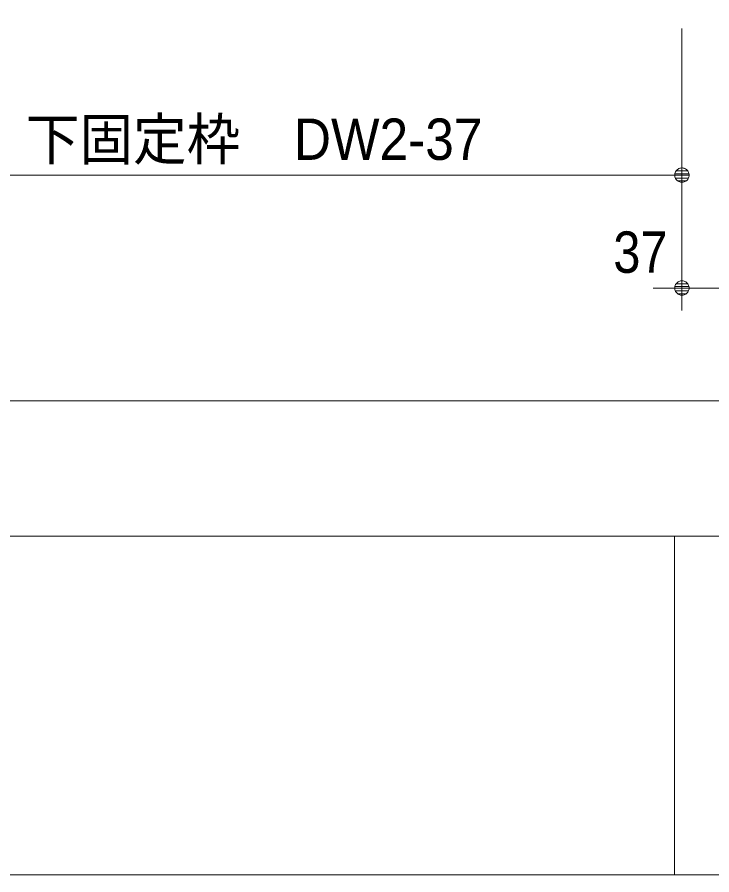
# Model space of a CAD drawing. Units: millimetres, scale not verified. Extents: x -6062 to 6062, y -3045 to 3045.
# Drawn here: x -4520 to -3904, y -2770 to -2010 of the extents above; entities that cross this region are included whole.
import ezdxf
from ezdxf.enums import TextEntityAlignment as Align

# ---------------------------------------------------------------- set-up
doc = ezdxf.new("R2010")
doc.units = ezdxf.units.MM
doc.header["$LTSCALE"] = 20
for name, color, linetype, lineweight in [('0-0_2寸法-2', 7, 'Continuous', 9), ('0-1_0', 7, 'Continuous', 9), ('0-2_2寸法-1', 7, 'Continuous', 9), ('0-5_1図面枠', 7, 'Continuous', 9)]:
    doc.layers.add(name, color=color, linetype=linetype, lineweight=lineweight)
doc.styles.add('ＭＳ Ｐゴシック', font='')
doc.styles.get('ＭＳ Ｐゴシック').set_extended_font_data('MS PGothic')

# ---------------------------------------------------------------- blocks, each defined once
blk = doc.blocks.new('_Dot')
at = {"layer": '0-1_0'}
for p, q in [((-10, 0), (-20, 0)), ((9.78, 2), (-9.78, 2)), ((7.99, 6), (-7.99, 6)), ((9.16, -3.98), (-9.16, -3.98)), ((6, -7.98), (-6, -7.98))]:
    blk.add_line(p, q, dxfattribs=at)
for points in [[(10, 0), (9.92, 1.25), (9.69, 2.49), (9.3, 3.68), (8.76, 4.82), (8.09, 5.88), (7.29, 6.85), (6.37, 7.71), (5.36, 8.44), (4.26, 9.05), (3.09, 9.51), (1.87, 9.82), (0.63, 9.98), (-0.63, 9.98), (-1.87, 9.82), (-3.09, 9.51), (-4.26, 9.05), (-5.36, 8.44), (-6.37, 7.71), (-7.29, 6.85), (-8.09, 5.88), (-8.76, 4.82), (-9.3, 3.68), (-9.69, 2.49), (-9.92, 1.25), (-10, 0), (0, 0)], [(-10, 0), (-9.92, -1.25), (-9.69, -2.49), (-9.3, -3.68), (-8.76, -4.82), (-8.09, -5.88), (-7.29, -6.85), (-6.37, -7.71), (-5.36, -8.44), (-4.26, -9.05), (-3.09, -9.51), (-1.87, -9.82), (-0.63, -9.98), (0.63, -9.98), (1.87, -9.82), (3.09, -9.51), (4.26, -9.05), (5.36, -8.44), (6.37, -7.71), (7.29, -6.85), (8.09, -5.88), (8.76, -4.82), (9.3, -3.68), (9.69, -2.49), (9.92, -1.25), (10, 0), (0, 0)]]:
    blk.add_lwpolyline(points, close=True, dxfattribs=at)
blk = doc.blocks.new('グループ-97')
at = {"layer": '0-5_1図面枠'}
for p, q in [((-80000, -49400), (80000, -49400)), ((-43000, -49400), (-43000, -55400))]:
    blk.add_line(p, q, dxfattribs=at)
blk.add_lwpolyline([(-80000, 55400), (80000, 55400), (80000, -55400), (-80000, -55400)], close=True, dxfattribs=at)
blk = doc.blocks.new('図面枠')
at = {"layer": '0-5_1図面枠'}
blk.add_blockref('グループ-97', (0, 0), dxfattribs=at)

msp = doc.modelspace()

# ---------------------------------------------------------------- linework, layer by layer
at = {"layer": '0-0_2寸法-2'}
for p, q in [((-3931, -2020), (-3931, -2270)), ((-3943.71, -2250), (-3956.42, -2250)), ((-3931, -2250), (-3894, -2250))]:
    msp.add_line(p, q, dxfattribs=at)
at = {"layer": '0-2_2寸法-1'}
for p, q in [((-3931, -2020), (-3931, -2170)), ((-4684.29, -2150), (-3943.71, -2150)), ((-4709.79, -2350), (-1525.21, -2350))]:
    msp.add_line(p, q, dxfattribs=at)

# ---------------------------------------------------------------- block references
at = {"layer": '0-0_2寸法-2', "xscale": 0.6356201, "yscale": 0.6356201}
msp.add_blockref('_Dot', (-3931, -2250), dxfattribs=at)
at = {"layer": '0-2_2寸法-1', "xscale": 0.6356201, "yscale": 0.6356201}
msp.add_blockref('_Dot', (-3931, -2150), dxfattribs=at)
at = {"layer": '0-5_1図面枠', "xscale": 0.05, "yscale": 0.05}
msp.add_blockref('図面枠', (-1787.5, 0), dxfattribs=at)

# ---------------------------------------------------------------- texts
at = {"layer": '0-0_2寸法-2', "style": 'ＭＳ Ｐゴシック', "width": 0.9}
msp.add_text('37', height=36.66, dxfattribs=at).set_placement((-3991.8, -2247.52), align=Align.BOTTOM_LEFT)
at = {"layer": '0-2_2寸法-1', "style": 'ＭＳ Ｐゴシック', "width": 0.95}
msp.add_text('下固定枠\u3000DW2-37', height=36.66, dxfattribs=at).set_placement((-4512.37, -2147.47), align=Align.BOTTOM_LEFT)

doc.saveas('drawing.dxf')
